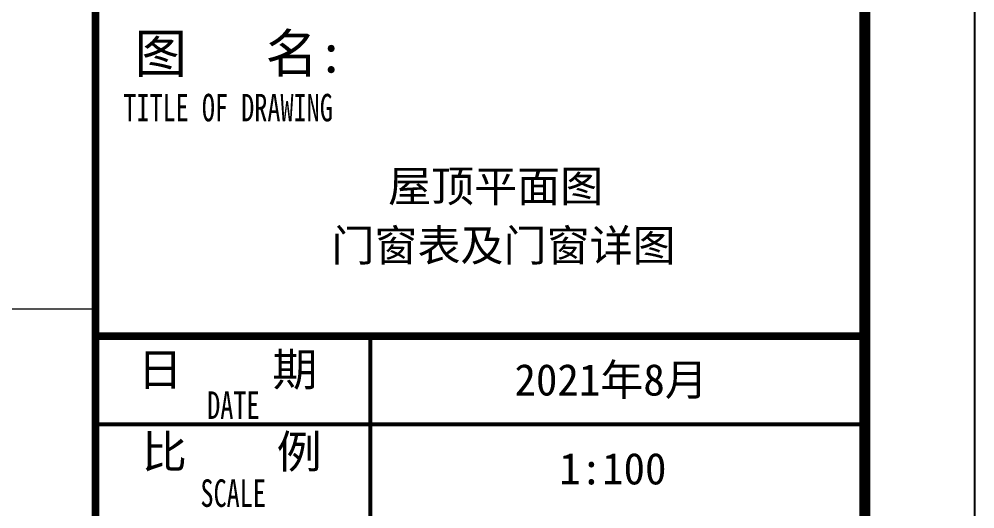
# Model space of a CAD drawing. Extents: x 1188826 to 1909461, y 608442 to 1651179.
# Drawn here: x 1547375 to 1556063, y 1038342 to 1042792 of the extents above; entities that cross this region are included whole.
import ezdxf

# ---------------------------------------------------------------- set-up
doc = ezdxf.new("R2010")
doc.units = 0
doc.header["$LTSCALE"] = 1000
doc.header["$MEASUREMENT"] = 0
doc.linetypes.add('ACAD_ISO10W100', pattern=[18.5, 12, -3, 0.5, -3])
doc.linetypes.add('DOTE', pattern=[2.42, 2, -0.2, 0.02, -0.2])
for name, color, linetype, lineweight in [('DOTE', 19, 'DOTE', 9), ('WALL', 9, 'Continuous', 40), ('图签', 147, 'Continuous', 18)]:
    doc.layers.add(name, color=color, linetype=linetype, lineweight=lineweight)
doc.layers.add('图框', color=140, linetype='Continuous')
doc.layers.add('图签文字', color=147, linetype='Continuous')
doc.styles.add('宋体', font='', dxfattribs={"height": 50})
doc.styles.add('建筑图签-1', font='simhei.ttf', dxfattribs={"width": 0.7})
doc.styles.get('宋体').set_extended_font_data('SimSun')

# ---------------------------------------------------------------- blocks, each defined once
blk = doc.blocks.new('tq5113')
at = {"layer": '图框'}
for points, const_width in [([(0, 0), (0, 57400)], 70), ([(0, 3800.3), (7000, 3800.3)], 70), ([(2500, 1400.3), (2500, 3800.3)], 35), ([(0, 3000.3), (7000, 3000.3)], 35)]:
    blk.add_lwpolyline(points, dxfattribs=dict(at, const_width=const_width))
at = {"layer": '图框', "style": '建筑图签-1', "width": 0.7}
for s, p in [('TITLE OF DRAWING', (254, 5752.5)), ('DATE', (1016.5, 3049.2)), ('SCALE', (955.2, 2250))]:
    blk.add_text(s, height=250, dxfattribs=at).set_placement(p)
at = {"layer": '图签', "color": 2, "style": '宋体'}
blk.add_text('2021年8月', height=286.68, dxfattribs=at).set_placement((3810, 3261.7))
at = {"layer": '图签文字', "color": 7, "style": '建筑图签-1'}
for s, height, p in [('图   名:', 350, (355.3, 6195.2)), ('日    期', 300, (383.9, 3348.8)), ('比    例', 300, (422.2, 2601.6))]:
    blk.add_text(s, height=height, dxfattribs=at).set_placement(p)

msp = doc.modelspace()

# ---------------------------------------------------------------- linework, layer by layer
at = {"layer": 'DOTE', "linetype": 'ACAD_ISO10W100', "ltscale": 100}
msp.add_line((1533538.6, 1040159.3), (1548068.4, 1040159.3), dxfattribs=at)
at = {"layer": '图框'}
msp.add_lwpolyline([(1471963.5, 1035110.3), (1556063.5, 1035110.3), (1556063.5, 1094510.3), (1471963.5, 1094510.3)], close=True, dxfattribs=at)
at = {"layer": '图框', "const_width": 100}
msp.add_lwpolyline([(1474463.5, 1036110.3), (1555063.5, 1036110.3), (1555063.5, 1093510.3), (1474463.5, 1093510.3)], close=True, dxfattribs=at)

# ---------------------------------------------------------------- block references
at = {"layer": 'WALL'}
msp.add_blockref('tq5113', (1548068.4, 1036110.3), dxfattribs=at)

# ---------------------------------------------------------------- texts
at = {"layer": '图签', "color": 2, "style": '宋体'}
for s, p in [('屋顶平面图', (1550729.4, 1041131.8)), ('门窗表及门窗详图', (1550214.5, 1040592.6)), ('1:100', (1552284.7, 1038564.4))]:
    msp.add_text(s, height=286.68, dxfattribs=at).set_placement(p)

doc.saveas('drawing.dxf')
